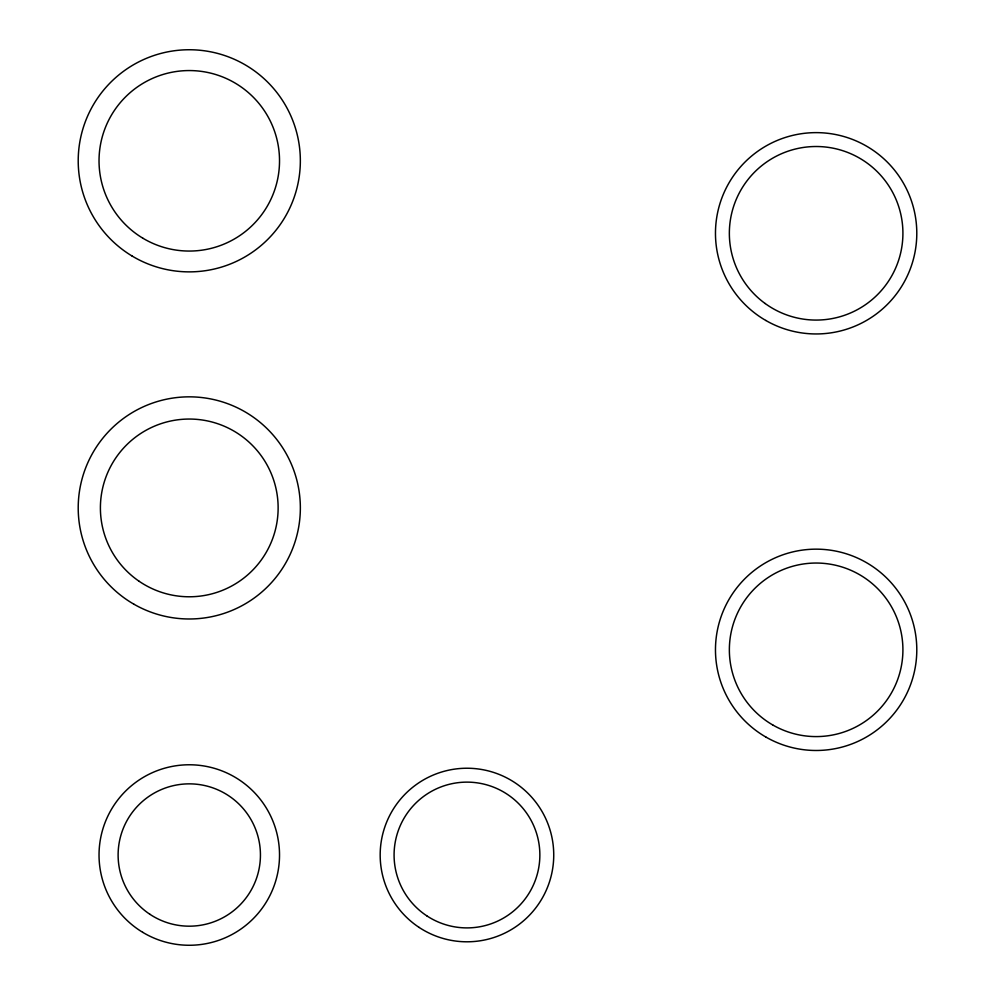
<?xml version="1.0" encoding="UTF-8"?>
<svg xmlns="http://www.w3.org/2000/svg" width="995" height="995" viewBox="0 0 995 995"><rect width="100%" height="100%" fill="white"/><g stroke="black" fill="none" stroke-linecap="round" stroke-linejoin="round"><path stroke-width="1.49" d="M426.793 915.835A72.896 72.896 0 0 0 539.725 859.394A72.896 72.896 0 0 0 434.367 789.819A72.896 72.896 0 0 0 426.793 915.835M419.131 927.427A86.776 86.776 0 0 0 553.581 860.227A86.776 86.776 0 0 0 428.161 777.393A86.776 86.776 0 0 0 419.131 927.427M772.754 724.969A86.776 86.776 0 0 0 902.913 649.822A86.776 86.776 0 0 0 772.754 574.662A86.776 86.776 0 0 0 772.754 724.969M765.802 736.996A100.657 100.657 0 0 0 916.793 649.822A100.657 100.657 0 0 0 765.802 562.648A100.657 100.657 0 0 0 765.802 736.996M765.13 303.5A86.776 86.776 0 0 0 902.44 242.357A86.776 86.776 0 0 0 780.839 154.014A86.776 86.776 0 0 0 765.13 303.5M765.802 320.465A100.657 100.657 0 0 0 916.793 233.29A100.657 100.657 0 0 0 765.802 146.116A100.657 100.657 0 0 0 765.802 320.465M142.733 238.128A90.246 90.246 0 0 0 279.508 162.459A90.246 90.246 0 0 0 145.593 81.839A90.246 90.246 0 0 0 142.733 238.128M131.987 255.964A111.079 111.079 0 0 0 300.328 162.832A111.079 111.079 0 0 0 135.507 63.618A111.079 111.079 0 0 0 131.987 255.964M138.79 581.043A88.853 88.853 0 0 0 277.841 515.074A88.853 88.853 0 0 0 151.19 427.626A88.853 88.853 0 0 0 138.79 581.043M133.74 604.102A111.079 111.079 0 0 0 300.353 507.91A111.079 111.079 0 0 0 133.74 411.719A111.079 111.079 0 0 0 133.74 604.102M142.72 932.327A90.246 90.246 0 0 0 279.508 856.683A90.246 90.246 0 0 0 145.593 776.05A90.246 90.246 0 0 0 142.72 932.327M149.984 914.343A71.155 71.155 0 0 0 260.304 859.381A71.155 71.155 0 0 0 157.546 791.323A71.155 71.155 0 0 0 149.984 914.343"/></g></svg>
